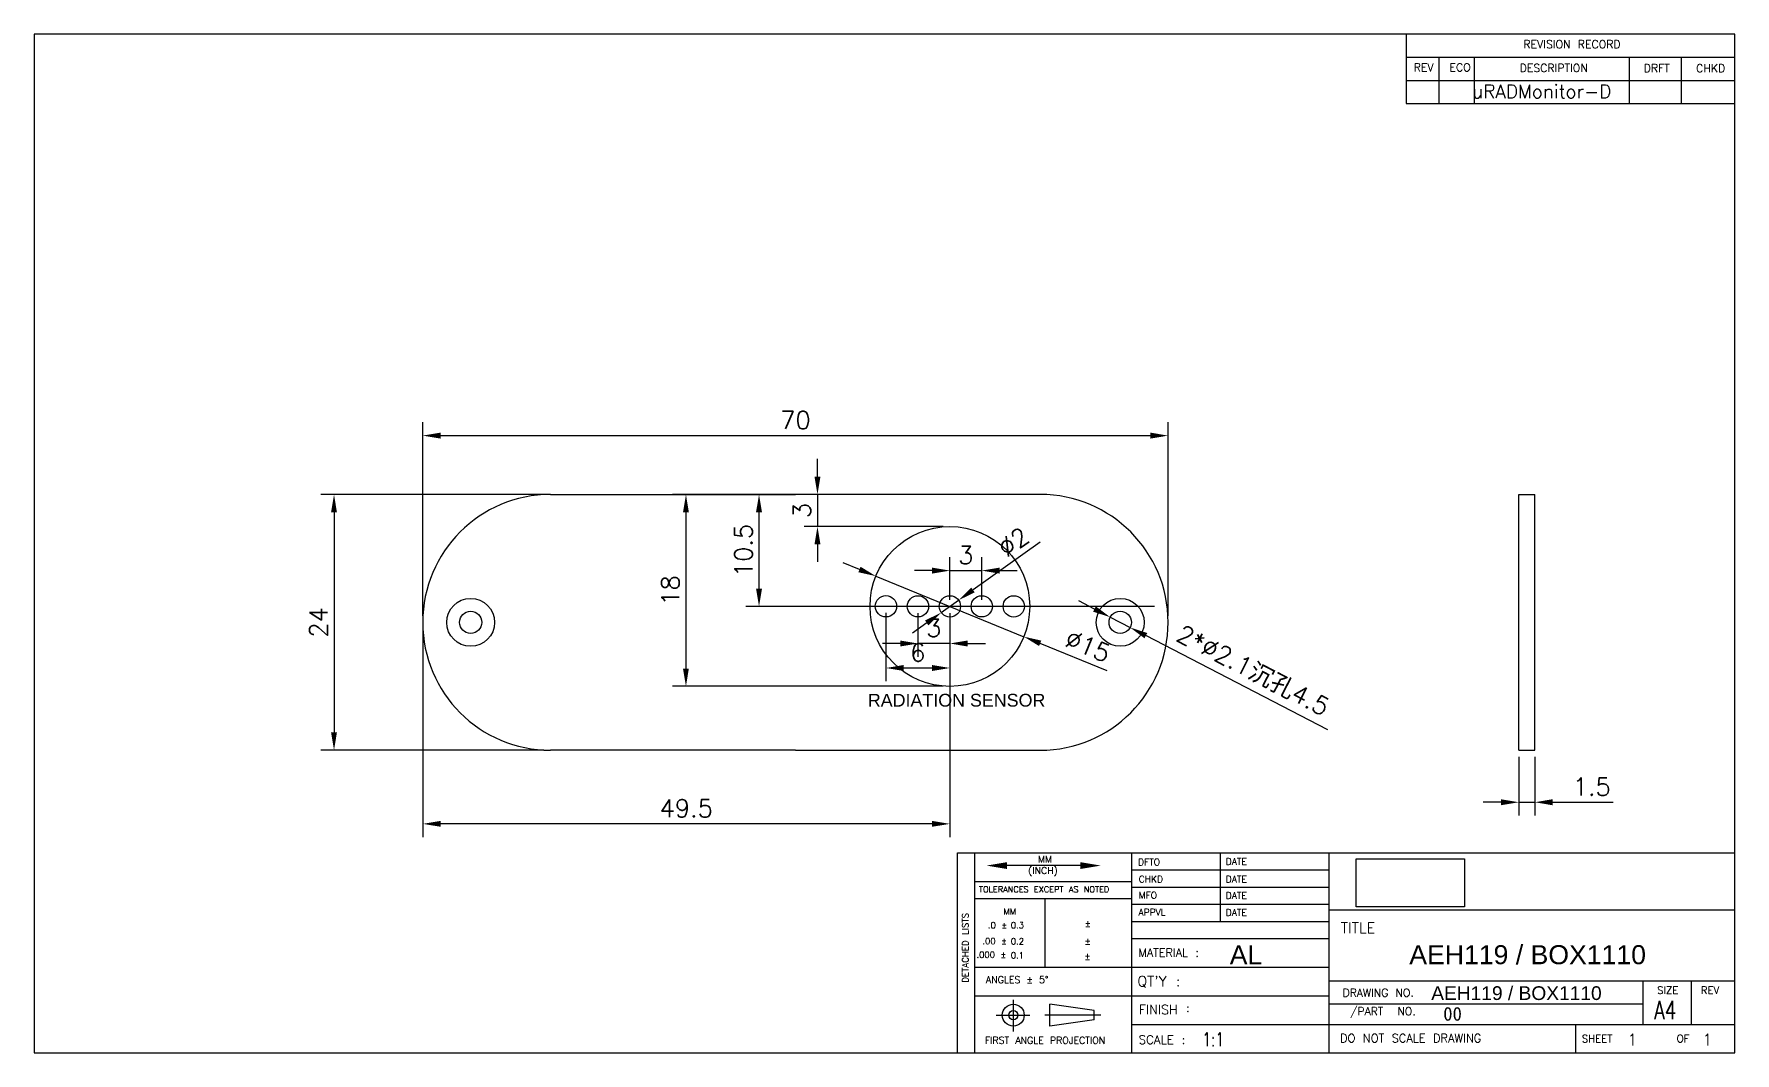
# Model space of a CAD drawing. Header units: millimetres. Extents: x 774 to 1116, y 920 to 1145.
# Drawn here: x 956.3 to 1116.1, y 1048.8 to 1144.4 of the extents above; entities that cross this region are included whole.
import ezdxf
from ezdxf.enums import TextEntityAlignment as Align

# ---------------------------------------------------------------- set-up
doc = ezdxf.new("R2010")
doc.units = ezdxf.units.MM
for name, color, linetype, lineweight in [('CAXA0', 7, 'Continuous', 70), ('标注', 3, 'Continuous', 0), ('绘图', 7, 'Continuous', 35)]:
    doc.layers.add(name, color=color, linetype=linetype, lineweight=lineweight)
doc.styles.add('_YES', font='ROMANC.SHX', dxfattribs={"height": 1.5})
doc.styles.add('ADESK2', font='romans')
doc.styles.get("Standard").update_dxf_attribs({"font": 'txt.shx'})
doc.styles.add('样式 1', font='Arial.ttf')
doc.dimstyles.new('ISO-25', dxfattribs={"dimtxt": 2.5, "dimasz": 2, "dimexe": 1.25, "dimexo": 0.625, "dimtad": 1, "dimdsep": 46, "dimtxsty": 'Standard', "dimcen": 2.5, "dimclrt": 256, "dimadec": 0, "dimazin": 0, "dimtfac": 1, "dimtmove": 0, "dimatfit": 3, "dimfxl": 1, "dimarcsym": 0})
picture_1 = doc.add_image_def('image1.jpg', size_in_pixel=(1070, 473))

# ---------------------------------------------------------------- blocks, each defined once
blk = doc.blocks.new('*D28')
at = {"layer": 'Defpoints', "color": 0, "lineweight": 35, "transparency": 16777216}
for p in [(1004.83, 1101.23), (984.5, 1077.23), (1004.83, 1077.23)]:
    blk.add_point(p, dxfattribs=at)
at = {"layer": '标注', "color": 0, "lineweight": -2, "transparency": 16777216}
for p, q in [((1004.2, 1101.23), (983.25, 1101.23)), ((984.5, 1099.57), (984.5, 1078.9)), ((1004.2, 1077.23), (983.25, 1077.23))]:
    blk.add_line(p, q, dxfattribs=at)
at = {"layer": '标注', "color": 0, "lineweight": 35, "transparency": 16777216}
for points in [[(984.22, 1099.57), (984.77, 1099.57), (984.5, 1101.23)], [(984.22, 1078.9), (984.77, 1078.9), (984.5, 1077.23)]]:
    blk.add_solid(points, dxfattribs=at)
at = {"layer": '标注', "lineweight": 25, "transparency": 16777216, "insert": (983.04, 1089.23), "char_height": 1.667, "attachment_point": 5, "rotation": 90}
blk.add_mtext('24', dxfattribs=at)
blk = doc.blocks.new('*D29')
at = {"layer": 'Defpoints', "color": 0, "lineweight": 35, "transparency": 16777216}
for p in [(1062.83, 1106.76), (992.83, 1089.23), (1062.83, 1089.23)]:
    blk.add_point(p, dxfattribs=at)
at = {"layer": '标注', "color": 0, "lineweight": -2, "transparency": 16777216}
for p, q in [((992.83, 1089.86), (992.83, 1108.01)), ((1062.83, 1089.86), (1062.83, 1108.01)), ((994.5, 1106.76), (1061.16, 1106.76))]:
    blk.add_line(p, q, dxfattribs=at)
at = {"layer": '标注', "color": 0, "lineweight": 35, "transparency": 16777216}
for points in [[(994.5, 1107.04), (994.5, 1106.48), (992.83, 1106.76)], [(1061.16, 1107.04), (1061.16, 1106.48), (1062.83, 1106.76)]]:
    blk.add_solid(points, dxfattribs=at)
at = {"layer": '标注', "lineweight": 25, "transparency": 16777216, "insert": (1027.83, 1108.22), "char_height": 1.667, "attachment_point": 5}
blk.add_mtext('70', dxfattribs=at)
blk = doc.blocks.new('*D30')
at = {"layer": 'Defpoints', "color": 0, "lineweight": 35, "transparency": 16777216}
for p in [(1057.4, 1089.72), (1059.26, 1088.75)]:
    blk.add_point(p, dxfattribs=at)
at = {"layer": '标注', "color": 0, "lineweight": -2, "transparency": 16777216}
for p, q in [((1055.92, 1090.48), (1054.44, 1091.25)), ((1057.4, 1089.72), (1059.26, 1088.75)), ((1077.82, 1079.16), (1060.74, 1087.99))]:
    blk.add_line(p, q, dxfattribs=at)
at = {"layer": '标注', "color": 0, "lineweight": 35, "transparency": 16777216}
for points in [[(1056.04, 1090.73), (1055.79, 1090.23), (1057.4, 1089.72)], [(1060.87, 1088.23), (1060.61, 1087.74), (1059.26, 1088.75)]]:
    blk.add_solid(points, dxfattribs=at)
at = {"layer": '标注', "lineweight": 25, "transparency": 16777216, "insert": (1070.78, 1084.65), "char_height": 1.6667, "attachment_point": 5, "rotation": 332.6618}
blk.add_mtext('2*%%C2.1沉孔4.5', dxfattribs=at)
blk = doc.blocks.new('*D33')
at = {"layer": 'Defpoints', "color": 0, "lineweight": 35, "transparency": 16777216}
for p in [(1095.76, 1077.23), (1097.26, 1077.23), (1097.26, 1072.35)]:
    blk.add_point(p, dxfattribs=at)
at = {"layer": '标注', "color": 0, "lineweight": -2, "transparency": 16777216}
for p, q in [((1095.76, 1076.61), (1095.76, 1071.1)), ((1097.26, 1076.61), (1097.26, 1071.1)), ((1094.09, 1072.35), (1092.43, 1072.35)), ((1095.76, 1072.35), (1097.26, 1072.35)), ((1098.93, 1072.35), (1104.62, 1072.35))]:
    blk.add_line(p, q, dxfattribs=at)
at = {"layer": '标注', "color": 0, "lineweight": 35, "transparency": 16777216}
for points in [[(1094.09, 1072.63), (1094.09, 1072.07), (1095.76, 1072.35)], [(1098.93, 1072.63), (1098.93, 1072.07), (1097.26, 1072.35)]]:
    blk.add_solid(points, dxfattribs=at)
at = {"layer": '标注', "lineweight": 25, "transparency": 16777216, "insert": (1102.61, 1073.81), "char_height": 1.667, "attachment_point": 5}
blk.add_mtext('1.5', dxfattribs=at)
blk = doc.blocks.new('*D55')
at = {"layer": 'Defpoints', "color": 0, "lineweight": 35, "transparency": 16777216}
for p in [(1035.39, 1093.57), (1049.28, 1087.89)]:
    blk.add_point(p, dxfattribs=at)
at = {"layer": '标注', "color": 0, "lineweight": -2, "transparency": 16777216}
for p, q in [((1033.85, 1094.2), (1032.3, 1094.83)), ((1035.39, 1093.57), (1049.28, 1087.89)), ((1057.12, 1084.69), (1050.82, 1087.26))]:
    blk.add_line(p, q, dxfattribs=at)
at = {"layer": '标注', "color": 0, "lineweight": 35, "transparency": 16777216}
for points in [[(1033.95, 1094.45), (1033.74, 1093.94), (1035.39, 1093.57)], [(1050.92, 1087.52), (1050.71, 1087.01), (1049.28, 1087.89)]]:
    blk.add_solid(points, dxfattribs=at)
at = {"layer": '标注', "lineweight": 25, "transparency": 16777216, "insert": (1055.29, 1087.01), "char_height": 1.667, "attachment_point": 5, "rotation": 337.7794}
blk.add_mtext('∅15', dxfattribs=at)
blk = doc.blocks.new('*D58')
at = {"layer": 'Defpoints', "color": 0, "lineweight": 35, "transparency": 16777216}
for p in [(992.83, 1089.86), (1042.33, 1090.73), (992.83, 1070.32)]:
    blk.add_point(p, dxfattribs=at)
at = {"layer": '标注', "color": 0, "lineweight": -2, "transparency": 16777216}
for p, q in [((1042.33, 1090.1), (1042.33, 1069.07)), ((992.83, 1089.23), (992.83, 1069.07)), ((1040.67, 1070.32), (994.5, 1070.32))]:
    blk.add_line(p, q, dxfattribs=at)
at = {"layer": '标注', "color": 0, "lineweight": 35, "transparency": 16777216}
for points in [[(994.5, 1070.6), (994.5, 1070.05), (992.83, 1070.32)], [(1040.67, 1070.6), (1040.67, 1070.05), (1042.33, 1070.32)]]:
    blk.add_solid(points, dxfattribs=at)
at = {"layer": '标注', "lineweight": 35, "transparency": 16777216, "insert": (1017.58, 1071.78), "char_height": 1.667, "attachment_point": 5}
blk.add_mtext('49.5', dxfattribs=at)
blk = doc.blocks.new('*D59')
at = {"layer": 'Defpoints', "color": 0, "lineweight": 35, "transparency": 16777216}
for p in [(1024.41, 1101.23), (1050.2, 1101.23), (1062.18, 1090.73)]:
    blk.add_point(p, dxfattribs=at)
at = {"layer": '标注', "color": 0, "lineweight": -2, "transparency": 16777216}
for p, q in [((1049.58, 1101.23), (1023.16, 1101.23)), ((1024.41, 1092.4), (1024.41, 1099.57)), ((1061.56, 1090.73), (1023.16, 1090.73))]:
    blk.add_line(p, q, dxfattribs=at)
at = {"layer": '标注', "color": 0, "lineweight": 35, "transparency": 16777216}
for points in [[(1024.13, 1099.57), (1024.69, 1099.57), (1024.41, 1101.23)], [(1024.13, 1092.4), (1024.69, 1092.4), (1024.41, 1090.73)]]:
    blk.add_solid(points, dxfattribs=at)
at = {"layer": '标注', "lineweight": 35, "transparency": 16777216, "insert": (1022.95, 1095.98), "char_height": 1.667, "attachment_point": 5, "rotation": 90}
blk.add_mtext('10.5', dxfattribs=at)
blk = doc.blocks.new('*D60')
at = {"layer": 'Defpoints', "color": 0, "lineweight": 35, "transparency": 16777216}
for p in [(1049.58, 1101.23), (1017.55, 1083.23), (1042.33, 1083.23)]:
    blk.add_point(p, dxfattribs=at)
at = {"layer": '标注', "color": 0, "lineweight": -2, "transparency": 16777216}
for p, q in [((1048.95, 1101.23), (1016.3, 1101.23)), ((1017.55, 1099.57), (1017.55, 1084.9)), ((1041.71, 1083.23), (1016.3, 1083.23))]:
    blk.add_line(p, q, dxfattribs=at)
at = {"layer": '标注', "color": 0, "lineweight": 35, "transparency": 16777216}
for points in [[(1017.27, 1099.57), (1017.82, 1099.57), (1017.55, 1101.23)], [(1017.27, 1084.9), (1017.82, 1084.9), (1017.55, 1083.23)]]:
    blk.add_solid(points, dxfattribs=at)
at = {"layer": '标注', "lineweight": 35, "transparency": 16777216, "insert": (1016.09, 1092.23), "char_height": 1.667, "attachment_point": 5, "rotation": 90}
blk.add_mtext('18', dxfattribs=at)
blk = doc.blocks.new('*D61')
at = {"layer": 'Defpoints', "color": 0, "lineweight": 35, "transparency": 16777216}
for p in [(1048.95, 1101.23), (1029.9, 1098.23), (1042.33, 1098.23)]:
    blk.add_point(p, dxfattribs=at)
at = {"layer": '标注', "color": 0, "lineweight": -2, "transparency": 16777216}
for p, q in [((1029.9, 1102.9), (1029.9, 1104.57)), ((1048.33, 1101.23), (1028.65, 1101.23)), ((1029.9, 1101.23), (1029.9, 1098.23)), ((1041.71, 1098.23), (1028.65, 1098.23)), ((1029.9, 1096.56), (1029.9, 1094.9))]:
    blk.add_line(p, q, dxfattribs=at)
at = {"layer": '标注', "color": 0, "lineweight": 35, "transparency": 16777216}
for points in [[(1029.62, 1102.9), (1030.18, 1102.9), (1029.9, 1101.23)], [(1029.62, 1096.56), (1030.18, 1096.56), (1029.9, 1098.23)]]:
    blk.add_solid(points, dxfattribs=at)
at = {"layer": '标注', "lineweight": 35, "transparency": 16777216, "insert": (1028.44, 1099.73), "char_height": 1.67, "attachment_point": 5, "rotation": 90}
blk.add_mtext('3', dxfattribs=at)
blk = doc.blocks.new('*D104')
at = {"layer": 'Defpoints', "color": 0, "lineweight": 35, "transparency": 16777216}
for p in [(1043.15, 1091.31), (1041.52, 1090.15)]:
    blk.add_point(p, dxfattribs=at)
at = {"layer": '标注', "color": 0, "lineweight": -2, "transparency": 16777216}
for p, q in [((1050.8, 1096.76), (1044.51, 1092.28)), ((1041.52, 1090.15), (1043.15, 1091.31)), ((1040.16, 1089.18), (1038.81, 1088.21))]:
    blk.add_line(p, q, dxfattribs=at)
at = {"layer": '标注', "color": 0, "lineweight": 35, "transparency": 16777216}
for points in [[(1044.34, 1092.5), (1044.67, 1092.05), (1043.15, 1091.31)], [(1040, 1089.41), (1040.32, 1088.95), (1041.52, 1090.15)]]:
    blk.add_solid(points, dxfattribs=at)
at = {"layer": '标注', "lineweight": 25, "transparency": 16777216, "insert": (1048.31, 1096.78), "char_height": 1.667, "attachment_point": 5, "rotation": 35.4867}
blk.add_mtext('∅2', dxfattribs=at)
blk = doc.blocks.new('*D110')
at = {"layer": 'Defpoints', "color": 0, "lineweight": 35, "transparency": 16777216}
for p in [(1036.33, 1090.75), (1042.33, 1090.1), (1042.33, 1084.95)]:
    blk.add_point(p, dxfattribs=at)
at = {"layer": '标注', "color": 0, "lineweight": -2, "transparency": 16777216}
for p, q in [((1036.33, 1090.12), (1036.33, 1083.7)), ((1042.33, 1089.48), (1042.33, 1083.7)), ((1038, 1084.95), (1040.67, 1084.95))]:
    blk.add_line(p, q, dxfattribs=at)
at = {"layer": '标注', "color": 0, "lineweight": 35, "transparency": 16777216}
for points in [[(1038, 1085.23), (1038, 1084.67), (1036.33, 1084.95)], [(1040.67, 1085.23), (1040.67, 1084.67), (1042.33, 1084.95)]]:
    blk.add_solid(points, dxfattribs=at)
at = {"layer": '标注', "lineweight": 35, "transparency": 16777216, "insert": (1039.33, 1086.41), "char_height": 1.67, "attachment_point": 5}
blk.add_mtext('6', dxfattribs=at)
blk = doc.blocks.new('*D111')
at = {"layer": 'Defpoints', "color": 0, "lineweight": 35, "transparency": 16777216}
for p in [(1039.33, 1090.74), (1042.33, 1090.73), (1039.33, 1087.25)]:
    blk.add_point(p, dxfattribs=at)
at = {"layer": '标注', "color": 0, "lineweight": -2, "transparency": 16777216}
for p, q in [((1039.33, 1090.11), (1039.33, 1086)), ((1042.33, 1090.1), (1042.33, 1086)), ((1037.67, 1087.25), (1036, 1087.25)), ((1042.33, 1087.25), (1039.33, 1087.25)), ((1044, 1087.25), (1045.67, 1087.25))]:
    blk.add_line(p, q, dxfattribs=at)
at = {"layer": '标注', "color": 0, "lineweight": 35, "transparency": 16777216}
for points in [[(1037.67, 1087.53), (1037.67, 1086.97), (1039.33, 1087.25)], [(1044, 1087.53), (1044, 1086.97), (1042.33, 1087.25)]]:
    blk.add_solid(points, dxfattribs=at)
at = {"layer": '标注', "lineweight": 35, "transparency": 16777216, "insert": (1040.83, 1088.71), "char_height": 1.67, "attachment_point": 5}
blk.add_mtext('3', dxfattribs=at)
blk = doc.blocks.new('*D112')
at = {"layer": 'Defpoints', "color": 0, "lineweight": 35, "transparency": 16777216}
for p in [(1045.33, 1094.09), (1042.33, 1090.73), (1045.33, 1090.74)]:
    blk.add_point(p, dxfattribs=at)
at = {"layer": '标注', "color": 0, "lineweight": -2, "transparency": 16777216}
for p, q in [((1042.33, 1091.35), (1042.33, 1095.34)), ((1045.33, 1091.36), (1045.33, 1095.34)), ((1040.67, 1094.09), (1039, 1094.09)), ((1042.33, 1094.09), (1045.33, 1094.09)), ((1047, 1094.09), (1048.66, 1094.09))]:
    blk.add_line(p, q, dxfattribs=at)
at = {"layer": '标注', "color": 0, "lineweight": 35, "transparency": 16777216}
for points in [[(1040.67, 1094.37), (1040.67, 1093.81), (1042.33, 1094.09)], [(1047, 1094.37), (1047, 1093.81), (1045.33, 1094.09)]]:
    blk.add_solid(points, dxfattribs=at)
at = {"layer": '标注', "lineweight": 35, "transparency": 16777216, "insert": (1043.83, 1095.55), "char_height": 1.67, "attachment_point": 5}
blk.add_mtext('3', dxfattribs=at)

msp = doc.modelspace()

# ---------------------------------------------------------------- linework, layer by layer
at = {"layer": 'CAXA0', "color": 0, "lineweight": 25}
for p, q in [((1116.065, 1144.449), (956.324, 1144.449)), ((956.324, 1144.449), (956.324, 1048.82)), ((956.324, 1144.449), (956.324, 1048.82)), ((956.324, 1144.449), (956.324, 1048.82)), ((1085.2, 1144.449), (1085.2, 1137.928)), ((1116.065, 1048.82), (1116.065, 1144.449)), ((1085.2, 1142.275), (1116.065, 1142.275)), ((1088.297, 1137.928), (1088.297, 1142.275)), ((1091.601, 1137.928), (1091.601, 1142.275)), ((1106.17, 1137.928), (1106.17, 1142.275)), ((1111.053, 1137.928), (1111.053, 1142.275)), ((1085.2, 1140.101), (1116.065, 1140.101)), ((1085.2, 1137.928), (1116.065, 1137.928)), ((1044.675, 1048.82), (1044.675, 1067.607)), ((1059.39, 1067.607), (1059.39, 1048.82)), ((1067.75, 1061.165), (1067.75, 1067.607)), ((1077.954, 1048.82), (1077.954, 1067.607)), ((1054.652, 1066.405), (1047.659, 1066.405)), ((1059.39, 1065.996), (1077.954, 1065.996)), ((1044.675, 1064.923), (1059.39, 1064.923)), ((1059.39, 1064.386), (1077.954, 1064.386)), ((1044.675, 1063.312), (1059.39, 1063.312)), ((1051.298, 1056.871), (1051.298, 1063.312)), ((1059.39, 1062.776), (1077.954, 1062.776)), ((1059.39, 1061.165), (1077.954, 1061.165)), ((1077.954, 1062.239), (1116.065, 1062.239)), ((1059.39, 1059.555), (1077.954, 1059.555)), ((1044.675, 1056.871), (1077.954, 1056.871)), ((1077.954, 1055.583), (1116.065, 1055.583)), ((1107.437, 1051.504), (1107.437, 1055.583)), ((1111.985, 1051.504), (1111.985, 1055.583)), ((1044.675, 1054.187), (1077.954, 1054.187)), ((1048.287, 1053.796), (1048.287, 1050.83)), ((1051.712, 1051.343), (1051.712, 1053.397)), ((1055.88, 1052.798), (1051.712, 1053.397)), ((1055.88, 1051.942), (1055.88, 1052.798)), ((1077.954, 1053.445), (1107.437, 1053.445)), ((1046.688, 1052.37), (1049.828, 1052.37)), ((1056.508, 1052.37), (1051.256, 1052.37)), ((1055.88, 1051.942), (1051.712, 1051.343)), ((1059.39, 1051.504), (1077.954, 1051.504)), ((1077.954, 1051.504), (1116.065, 1051.504)), ((1101.109, 1048.82), (1101.109, 1051.504)), ((956.324, 1048.82), (1116.065, 1048.82))]:
    msp.add_line(p, q, dxfattribs=at)
at = {"layer": 'CAXA0', "color": 0, "linetype": 'Continuous', "lineweight": 25}
for p, q in [((1043.065, 1048.82), (1043.065, 1067.607)), ((1043.065, 1067.607), (1116.065, 1067.607))]:
    msp.add_line(p, q, dxfattribs=at)
at = {"layer": 'CAXA0', "color": 0, "lineweight": 25}
for radius in [1.028, 0.428]:
    msp.add_circle((1048.287, 1052.37), radius, dxfattribs=at)
for points in [[(1047.707, 1066.083), (1047.707, 1066.727), (1045.775, 1066.405)], [(1054.576, 1066.727), (1054.576, 1066.083), (1056.508, 1066.405)]]:
    msp.add_solid(points, dxfattribs=at)
at = {"layer": '绘图', "lineweight": 25}
for p, q in [((1004.829, 1101.234), (1027.829, 1101.234)), ((1050.204, 1101.234), (1026.579, 1101.234)), ((1050.829, 1101.234), (1027.829, 1101.234)), ((1095.759, 1101.234), (1097.259, 1101.234)), ((1095.759, 1077.234), (1095.759, 1101.234)), ((1097.259, 1077.234), (1097.259, 1101.234)), ((1027.829, 1077.234), (1004.829, 1077.234)), ((1027.829, 1077.234), (1050.829, 1077.234)), ((1095.759, 1077.234), (1097.259, 1077.234))]:
    msp.add_line(p, q, dxfattribs=at)
for centre, radius in [((1042.334, 1090.729), 7.5), ((997.329, 1089.234), 2.25), ((1058.329, 1089.234), 2.25), ((997.329, 1089.234), 1.05), ((1058.329, 1089.234), 1.05)]:
    msp.add_circle(centre, radius, dxfattribs=at)
at = {"layer": '绘图', "color": 1, "lineweight": 25}
for centre in [(1036.329, 1090.746), (1039.335, 1090.737), (1042.334, 1090.729), (1045.331, 1090.738), (1048.337, 1090.729)]:
    msp.add_circle(centre, 1, dxfattribs=at)
at = {"layer": '绘图', "lineweight": 25}
for centre, start, end in [((1004.829, 1089.234), 90, 270), ((1050.829, 1089.234), 270, 90)]:
    msp.add_arc(centre, 12, start, end, dxfattribs=at)

# ---------------------------------------------------------------- texts
at = {"lineweight": 25, "ltscale": 0.4, "style": '样式 1'}
msp.add_text('RADIATION SENSOR', height=1.2, dxfattribs=at).set_placement((1042.965, 1081.325), align=Align.CENTER)
at = {"layer": 'CAXA0', "color": 0, "lineweight": 25}
for s, height, p in [('REVISION RECORD', 0.75147, (1096.191, 1143.12)), ('ECO', 0.7515, (1089.25, 1140.945)), ('DRFT', 0.7515, (1107.49, 1140.876)), ('CHKD', 0.7515, (1112.413, 1140.864)), ('MM', 0.6441, (1050.608, 1066.691)), ('(INCH)', 0.6441, (1049.681, 1065.618)), ('DFTO', 0.6261, (1060.007, 1066.428)), ('TOLERANCES EXCEPT AS NOTED', 0.55824, (1045.065, 1063.896)), ('CHKD', 0.6261, (1060.077, 1064.825)), ('MFO', 0.6261, (1060.071, 1063.306)), ('MM ', 0.5797, (1047.367, 1061.802)), ('APPVL', 0.6261, (1060.043, 1061.715)), ('.0 %%P ', 0.5797, (1045.905, 1060.518)), ('0.3', 0.5797, (1048.053, 1060.518)), (' %%P', 0.6441, (1054.407, 1060.643)), ('TITLE', 0.9919, (1079.045, 1060.058)), ('.00 %%P ', 0.5797, (1045.387, 1059.029)), ('0.2', 0.5797, (1048.053, 1059.004)), (' %%P', 0.6441, (1054.397, 1058.988)), ('.000 %%P ', 0.5797, (1044.834, 1057.745)), ('0.1', 0.5797, (1048.053, 1057.697)), (' %%P', 0.6441, (1054.379, 1057.562)), ('MATERIAL :', 0.771, (1060.039, 1057.851)), ('ANGLES %%P 5%%d', 0.64412, (1045.722, 1055.378)), ("QT'Y :", 0.9739, (1059.944, 1055.062)), ('DRAWING NO.', 0.74347, (1079.213, 1054.099)), ('FINISH', 0.8696, (1060.081, 1052.455)), ('/PART  NO.', 0.7435, (1079.914, 1052.364)), ('FIRST ANGLE PROJECTION', 0.64412, (1045.618, 1049.685)), ('SCALE :', 0.8116, (1060.064, 1049.658)), ('DO NOT SCALE DRAWING', 0.7826, (1078.978, 1049.817))]:
    msp.add_text(s, height=height, dxfattribs=at).set_placement(p)
for s, height, style, p in [('REV', 0.7515, 'ADESK2', (1085.896, 1140.931)), ('DESCRIPTION', 0.75147, 'ADESK2', (1095.842, 1140.887)), ('uRADMonitor-D', 1.26998, 'ADESK2', (1091.387, 1138.427)), ('DATE', 0.628, 'ADESK2', (1068.242, 1066.473)), ('DATE', 0.628, 'ADESK2', (1068.242, 1064.817)), ('DATE', 0.628, 'ADESK2', (1068.242, 1063.284)), ('DATE', 0.628, 'ADESK2', (1068.242, 1061.689)), ('SIZE', 0.6978, 'ADESK2', (1108.75, 1054.358)), ('REV', 0.6978, 'ADESK2', (1112.85, 1054.358)), (':', 0.671, '_YES', (1064.541, 1052.693)), ('SHEET', 0.6978, 'ADESK2', (1101.676, 1049.813)), ('OF', 0.6978, 'ADESK2', (1110.588, 1049.817))]:
    msp.add_text(s, height=height, dxfattribs=dict(at, style=style)).set_placement(p)
msp.add_text('DETACHED LISTS', height=0.59044, rotation=90, dxfattribs=at).set_placement((1044.077, 1055.41))
at = {"layer": 'CAXA0', "color": 0, "lineweight": 25, "width": 0.75}
msp.add_text('A4', height=1.7176, dxfattribs=at).set_placement((1108.475, 1051.99))
at = {"layer": 'CAXA0', "color": 0, "lineweight": 25}
for s, insert, char_height, width, attachment_point in [('{\\fArial|b0|i0|c0|p34;AL}', (1070.145, 1058.029), 1.78921, 39.01583, 5), ('{\\fArial|b0|i0|c0|p34;AEH119 / BOX1110}', (1096.593, 1058.029), 1.78921, 39.01583, 5), ('{\\fArial|b0|i0|c0|p32;AEH119 / BOX1110}', (1087.54, 1055.079), 1.28823, 38.50474, 1), ('{\\fSimSun|b0|i0|c134|p2;00}', (1088.666, 1053.139), 1.28823, 38.50474, 1)]:
    msp.add_mtext(s, dxfattribs=dict(at, insert=insert, char_height=char_height, width=width, attachment_point=attachment_point))
at = {"layer": 'CAXA0', "color": 0, "lineweight": 25, "width": 0.75}
msp.add_attdef('1:1', (1066.029, 1049.443), '', height=1.288, dxfattribs=at)
at = {"layer": 'CAXA0', "color": 0, "lineweight": 25}
for p, s in [((1105.979, 1049.534), 'X'), ((1113.013, 1049.534), 'Y')]:
    msp.add_attdef('1', p, s, height=1.074, dxfattribs=at)

# ---------------------------------------------------------------- dimensions: what is measured, and where the dimension line sits
at = {"layer": '标注', "lineweight": 25}
for base, p1, p2, picture, middle in [((1062.829, 1106.759), (992.829, 1089.234), (1062.829, 1089.234), '*D29', (1027.829, 1108.217)), ((1097.259, 1072.351), (1095.759, 1077.234), (1097.259, 1077.234), '*D33', (1102.606, 1073.809))]:
    dim = msp.add_linear_dim(base=base, p1=p1, p2=p2, dimstyle='ISO-25', override={"dimtxt": 1.6667, "dimasz": 1.6667, "dimgap": 0.6245}, dxfattribs=at)
    dim.commit()
    dim.dimension.update_dxf_attribs({"geometry": picture, "text_midpoint": middle})
at = {"layer": '标注', "lineweight": 35}
dim = msp.add_linear_dim(base=(1029.9021, 1098.2292), p1=(1048.954, 1101.2336), p2=(1042.3338, 1098.2292), angle=90, dimstyle='ISO-25', override={"dimtxt": 1.6667, "dimasz": 1.6667, "dimgap": 0.6245}, dxfattribs=at)
dim.commit()
dim.dimension.update_dxf_attribs({"geometry": '*D61', "text_midpoint": (1029.9021, 1099.7314), "dimtype": 160})
at = {"layer": '标注', "lineweight": 25}
dim = msp.add_linear_dim(base=(984.495, 1077.234), p1=(1004.829, 1101.234), p2=(1004.829, 1077.234), angle=90, dimstyle='ISO-25', override={"dimtxt": 1.6667, "dimasz": 1.6667, "dimgap": 0.6245}, dxfattribs=at)
dim.commit()
dim.dimension.update_dxf_attribs({"geometry": '*D28', "text_midpoint": (983.038, 1089.234)})
at = {"layer": '标注', "lineweight": 35}
for base, p1, p2, picture, middle in [((1017.5472, 1083.2292), (1049.579, 1101.2336), (1042.3338, 1083.2292), '*D60', (1016.0893, 1092.2314)), ((1024.4113, 1101.2336), (1062.1834, 1090.7292), (1050.204, 1101.2336), '*D59', (1022.9535, 1095.9814))]:
    dim = msp.add_linear_dim(base=base, p1=p1, p2=p2, angle=90, dimstyle='ISO-25', override={"dimtxt": 1.6667, "dimasz": 1.6667, "dimgap": 0.6245}, dxfattribs=at)
    dim.commit()
    dim.dimension.update_dxf_attribs({"geometry": picture, "text_midpoint": middle})
at = {"layer": '标注', "lineweight": 25}
dim = msp.add_diameter_dim_2p(p1=(1041.52, 1090.149), p2=(1043.148, 1091.31), dimstyle='ISO-25', override={"dimtxt": 1.6667, "dimasz": 1.6667, "dimgap": 0.6245}, dxfattribs=at)
dim.commit()
dim.dimension.update_dxf_attribs({"geometry": '*D104', "text_midpoint": (1049.156, 1095.593), "dimtype": 163})
at = {"layer": '标注', "lineweight": 35}
dim = msp.add_linear_dim(base=(1045.331, 1094.093), p1=(1042.334, 1090.729), p2=(1045.331, 1090.738), dimstyle='ISO-25', override={"dimtxt": 1.6667, "dimasz": 1.6667, "dimgap": 0.6245}, dxfattribs=at)
dim.commit()
dim.dimension.update_dxf_attribs({"geometry": '*D112', "text_midpoint": (1043.833, 1094.093), "dimtype": 160})
at = {"layer": '标注', "lineweight": 25}
dim = msp.add_diameter_dim_2p(p1=(1035.391, 1093.565), p2=(1049.277, 1087.893), dimstyle='ISO-25', override={"dimtxt": 1.6667, "dimasz": 1.6667, "dimgap": 0.6245}, dxfattribs=at)
dim.commit()
dim.dimension.update_dxf_attribs({"geometry": '*D55', "text_midpoint": (1055.292, 1087.01)})
dim = msp.add_diameter_dim_2p(p1=(1057.396, 1089.716), p2=(1059.262, 1088.751), text='2*%%C2.1沉孔4.5', dimstyle='ISO-25', override={"dimtxt": 1.6667, "dimasz": 1.6667, "dimgap": 0.6245}, dxfattribs=at)
dim.commit()
dim.dimension.update_dxf_attribs({"geometry": '*D30', "text_midpoint": (1070.776, 1084.653)})
at = {"layer": '标注', "lineweight": 35}
for base, p1, p2, picture, middle in [((992.829, 1070.3245), (1042.3338, 1090.7292), (992.829, 1089.8586), '*D58', (1017.5814, 1071.7823)), ((1039.335, 1087.25), (1042.334, 1090.729), (1039.335, 1090.737), '*D111', (1040.834, 1088.708)), ((1042.33377, 1084.95116), (1036.32879, 1090.74636), (1042.33377, 1090.10416), '*D110', (1039.33128, 1086.40901))]:
    dim = msp.add_linear_dim(base=base, p1=p1, p2=p2, dimstyle='ISO-25', override={"dimtxt": 1.6667, "dimasz": 1.6667, "dimgap": 0.6245}, dxfattribs=at)
    dim.commit()
    dim.dimension.update_dxf_attribs({"geometry": picture, "text_midpoint": middle})

# ---------------------------------------------------------------- pictures from other files: only their frames are drawn
at = {"layer": '绘图', "lineweight": 25}
image = msp.add_image(picture_1, insert=(1080.503, 1062.546), size_in_units=(10.146, 4.485), dxfattribs=at)
image.dxf.flags = 7

doc.saveas('drawing.dxf')
